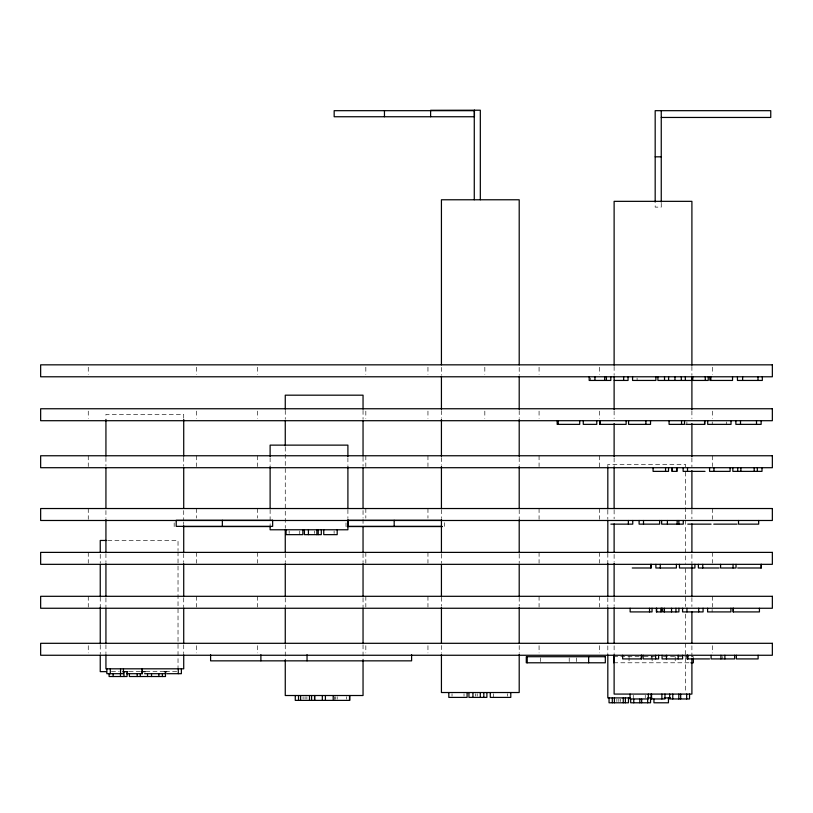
<?xml version="1.0" encoding="UTF-8"?>
<svg xmlns="http://www.w3.org/2000/svg" width="813" height="813" viewBox="0 0 813 813"><rect width="100%" height="100%" fill="white"/><g stroke="black" fill="none" stroke-linecap="round" stroke-linejoin="round"><path stroke-width="0.61" stroke-dasharray="4.07 3.05" d="M107.763 540.462L178.027 540.462L178.027 550.553M613.673 656.711L642.778 656.711M644.028 656.711L654.628 656.711M663.378 656.711L693.357 656.711M613.673 662.788L689.729 662.788M111.462 671.64L119.237 671.64M129.094 671.64L140.588 671.64M145.832 671.64L164.226 671.64M165.476 671.64L176.767 671.64M726.487 421.927L726.487 424.366M722.767 656.477L722.767 658.916M712.3 367.232L712.3 374.397M712.3 411.144L712.3 418.319M712.229 421.927L712.229 424.366M712.3 455.758L712.3 466.52M712.3 508.532L712.3 519.283M712.3 552.383L712.3 563.145M712.3 596.305L712.3 607.067M712.3 645.705L712.3 652.869M712.127 609.476L712.127 611.915M691.904 366.429L691.904 375.321M691.904 410.88L691.904 418.502M691.904 457.871L691.904 466.753M691.904 509.934L691.904 518.826M691.904 554.385L691.904 563.277M691.904 597.565L691.904 606.457M691.904 645.817L691.904 657.25M686.883 421.927L686.883 424.366M685.603 466.977L685.603 464.436L607.819 464.436L607.819 466.977M685.603 472.058L685.603 518.999M685.603 520.269L685.603 563.409M685.603 568.49L685.603 606.549M685.603 614.161L685.603 642.077M685.603 643.347L685.603 691.568M675.207 656.711L675.207 662.788M661.254 203.341L661.254 207.122L655.176 207.122L655.176 203.341M652.138 656.711L652.138 662.788M651.243 656.477L651.243 658.916M645.258 695.298L645.258 697.737M637.097 378.004L637.097 380.443M633.266 695.298L633.266 697.737M629.059 656.711L629.059 662.788M620.665 699.129L620.665 701.568M618.845 699.129L618.845 701.568M616.864 699.129L616.864 701.568M614.12 366.429L614.12 375.321M614.12 410.88L614.12 418.502M614.12 457.871L614.12 465.483M614.12 509.934L614.12 518.826M614.12 554.385L614.12 562.007M614.12 597.565L614.12 606.457M614.12 645.817L614.12 653.439M607.819 510.117L607.819 518.999M607.819 553.257L607.819 563.409M607.819 597.667L607.819 606.549M607.819 645.888L607.819 653.5M599.486 367.232L599.486 374.397M599.486 411.144L599.486 418.319M599.486 455.758L599.486 467.709M599.486 508.532L599.486 519.283M599.486 552.383L599.486 563.145M599.486 596.305L599.486 607.067M599.486 645.705L599.486 652.869M590.624 378.004L590.624 380.443M576.6 657.93L576.6 661.569M569.212 657.93L569.212 661.569M540.482 657.93L540.482 661.569M539.07 367.232L539.07 374.397M539.07 411.144L539.07 418.319M539.07 455.758L539.07 466.52M539.07 508.532L539.07 519.283M539.07 552.383L539.07 563.145M539.07 596.305L539.07 607.067M539.07 645.705L539.07 652.869M519.202 367.405L519.202 375.027M519.202 410.585L519.202 418.207M519.202 457.577L519.202 465.199M519.202 509.649L519.202 519.802M519.202 554.09L519.202 562.982M519.202 597.27L519.202 606.163M519.202 645.532L519.202 653.154M507.576 693.743L507.576 696.182M493.481 693.743L493.481 697.402M484.822 367.232L484.822 374.397M484.822 411.144L484.822 418.319M477.19 693.743L477.19 696.182M475.605 693.743L475.605 696.182M464.02 693.743L464.02 696.182M452.028 693.743L452.028 696.182M444.477 522.718L444.477 526.357M441.429 367.405L441.429 375.027M441.429 410.585L441.429 418.207M441.429 457.577L441.429 465.199M441.429 509.649L441.429 518.531M441.429 554.09L441.429 562.982M441.429 597.27L441.429 606.163M441.429 645.532L441.429 653.154M427.953 367.232L427.953 374.397M427.953 411.144L427.953 418.319M427.953 455.758L427.953 466.52M427.953 508.532L427.953 518.094M427.953 552.383L427.953 563.145M427.953 596.305L427.953 607.067M427.953 645.705L427.953 652.869M365.83 367.232L365.83 374.397M365.83 411.144L365.83 418.319M365.83 455.758L365.83 466.52M365.83 508.532L365.83 518.094M365.83 552.383L365.83 563.145M365.83 596.305L365.83 607.067M365.83 645.705L365.83 652.869M363.045 410.382L363.045 419.254M363.045 457.272L363.045 466.144M363.045 510.493L363.045 518.094M363.045 519.365L363.045 524.436M363.045 553.582L363.045 562.454M363.045 597.931L363.045 606.803M363.045 644.821L363.045 660.024M347.903 457.76L347.903 465.341M347.903 509.558L347.903 518.399M346.368 696.731L346.368 699.17M346.013 522.911L346.013 526.56M337.182 696.731L337.182 699.17M335.108 696.731L335.108 699.17M334.875 696.731L334.875 700.389M334.113 530.991L334.113 533.43M314.58 530.991L314.58 533.43M306.887 696.731L306.887 699.17M305.068 696.731L305.068 699.17M303.086 696.731L303.086 699.17M299.763 530.991L299.763 534.649M289.154 530.991L289.154 533.43M285.261 410.382L285.261 419.254M285.261 447.13L285.261 528.237M285.261 553.582L285.261 562.454M285.261 597.931L285.261 606.803M285.261 644.821L285.261 660.024M270.119 457.76L270.119 465.341M270.119 509.558L270.119 524.71M257.487 367.232L257.487 374.397M257.487 411.144L257.487 418.319M257.487 455.758L257.487 466.52M257.487 508.532L257.487 518.094M257.487 552.383L257.487 563.145M257.487 596.305L257.487 607.067M257.487 645.705L257.487 652.869M196.604 367.232L196.604 374.397M196.604 411.144L196.604 418.319M196.604 455.758L196.604 466.52M196.604 508.532L196.604 518.094M196.604 552.383L196.604 563.145M196.604 596.305L196.604 607.067M196.604 645.705L196.604 652.869M183.718 418.136L183.718 414.335L105.934 414.335L105.934 418.136M183.718 457.384L183.718 466.245M183.718 510.554L183.718 520.686M183.718 521.946L183.718 524.487M183.718 553.602L183.718 562.464M183.718 597.911L183.718 606.772M183.718 644.76L183.718 653.622M178.027 551.814L178.027 667.849M174.175 522.911L174.175 526.56M105.934 457.384L105.934 466.245M105.934 510.554L105.934 518.155M105.934 553.602L105.934 562.464M105.934 597.911L105.934 606.772M105.934 644.76L105.934 653.622M100.243 554.334L100.243 563.165M100.243 597.22L100.243 607.311M100.243 645.146L100.243 653.977M88.261 367.232L88.261 374.397M88.261 411.144L88.261 418.319M88.261 455.758L88.261 466.52M88.261 508.532L88.261 519.283M88.261 552.383L88.261 563.145M88.261 596.305L88.261 607.067M88.261 645.705L88.261 652.869"/><path stroke-width="1.22" d="M474.446 110.68L334.163 110.68L334.163 116.747L474.446 116.747L474.446 110.283M661.254 117.458L770.754 117.458L770.754 110.68L655.176 110.68L655.176 202.091M655.176 156.828L661.254 156.828M614.221 380.443L628.053 380.443L628.053 376.785M685.928 424.366L704.8 424.366L704.8 420.707M705.023 471.367L683.133 471.367L683.133 467.709M441.967 520.29L348.035 520.29L348.035 526.357L441.967 526.357M610.868 524.141L632.758 524.141L632.758 520.483M687.778 524.141L711.09 524.141M713.753 524.141L737.076 524.141M182.976 526.56L270.617 526.56M347.273 526.56L442.455 526.56M106.513 540.462L100.243 540.462L100.243 551.814M632.26 567.992L651.142 567.992L651.142 564.334M719.149 567.992L698.377 567.992L698.377 564.334M737.696 567.992L761.364 567.992L761.364 564.334M709.586 658.916L687.036 658.916L687.036 655.258M690.857 662.788L693.357 662.788L693.357 657.93M106.513 671.64L100.243 671.64L100.243 655.237M122.824 671.64L127.844 671.64M141.381 671.64L145.405 671.64M164.226 671.64L166.736 671.64M126.584 673.692L142.366 673.692L142.366 668.814M144.592 673.692L165.11 673.692M166.726 673.692L181.37 673.692L181.37 668.814M630.41 697.91L607.819 697.91L607.819 654.77M651.731 697.91L647.666 697.91L647.666 702.788M664.282 697.91L670.552 697.91M333.97 700.389L349.753 700.389L349.753 695.511M762.32 376.785L762.32 380.443L737.442 380.443L737.442 376.785M762.005 467.709L762.005 471.367L732.848 471.367L732.848 467.709M761.131 420.707L761.131 424.366L735.877 424.366L735.877 420.707M761.039 564.334L761.039 567.992M759.433 608.256L759.433 611.915L733.031 611.915L733.031 608.256M758.681 520.483L758.681 524.141L738.519 524.141L738.519 520.483M758.112 655.258L758.112 658.916L736.354 658.916L736.354 655.258M758.001 376.785L758.001 380.443M757.33 467.709L757.33 471.367M756.507 420.707L756.507 424.366M754.179 467.709L754.179 471.367M742.625 376.785L742.625 380.443M740.887 467.709L740.887 471.367M740.501 420.707L740.501 424.366M737.726 467.709L737.726 471.367M736.019 564.334L736.019 567.992L720.572 567.992L720.572 564.334M734.657 655.258L734.657 658.916L711.101 658.916L711.101 655.258M733.407 608.256L733.387 611.915M733.052 564.334L733.052 567.992M732.533 376.785L732.533 380.443L709.983 380.443L709.983 376.785M731.019 420.707L731.019 424.366L707.696 424.366L707.696 420.707M730.907 608.256L730.907 611.915L707.595 611.915L707.595 608.256M730.094 467.709L730.094 471.367L709.576 471.367L709.576 467.709M724.891 655.258L724.891 658.916M720.938 655.258L720.938 658.916M713.966 467.709L713.966 471.367M710.735 376.785L710.735 380.443M710.481 376.785L710.481 380.443M708.235 376.785L708.235 380.443L692.788 380.443L692.788 376.785M705.267 376.785L705.267 380.443M704.566 420.707L704.566 424.366M703.082 608.256L703.082 611.915L682.564 611.915L682.564 608.256M702.747 564.334L702.747 567.992M698.692 608.256L698.692 611.915M694.902 564.334L694.902 567.992L679.455 567.992L679.455 564.334M692.015 376.785L692.015 380.443L657.91 380.443L657.91 376.785M691.904 365.159L691.904 201.339L614.12 201.339L614.12 365.159M691.904 376.592L691.904 409.61M691.904 423.583L691.904 456.601M691.904 470.564L691.904 508.664M691.904 523.907L691.904 551.844M691.934 564.334L691.934 567.992M691.904 568.358L691.904 596.295M691.904 611.528L691.904 643.286M691.904 658.52L691.904 694.078L614.12 694.078L614.12 654.709M689.556 694.078L689.556 698.956L669.678 698.956L669.678 694.078M687.788 655.258L687.788 658.916M687.524 467.709L687.524 471.367M687.534 655.258L687.534 658.916M686.965 608.256L686.965 611.915M686.67 694.078L686.67 698.956M685.339 376.785L685.339 380.443M684.526 420.707L684.526 424.366L669.079 424.366L669.079 420.707M683.266 520.483L683.266 524.141L661.64 524.141L661.64 520.483M682.605 655.258L682.605 658.916L662.087 658.916L662.087 655.258M681.558 420.707L681.558 424.366M681.294 376.785L681.294 380.443M680.674 694.078L680.674 698.956M678.875 520.483L678.875 524.141M678.896 608.256L678.896 611.915L662.666 611.915L662.666 608.256M678.804 694.078L678.804 698.956M678.205 655.258L678.205 658.916M677.148 520.483L677.148 524.141M676.985 467.709L676.985 471.367L671.985 471.367L671.985 467.709M676.68 467.709L676.68 471.367M676.396 564.334L676.396 567.992L655.888 567.992L655.888 564.334M675.938 608.256L675.938 611.915M674.963 376.785L674.963 380.443M672.768 694.078L672.768 698.956M672.29 467.709L672.29 471.367M671.538 608.256L671.538 611.915M668.591 376.785L668.591 380.443M668.53 467.709L668.53 471.367L653.083 471.367L653.083 467.709M668.449 697.91L668.449 702.788L653.947 702.788L653.947 699.129M667.402 520.483L667.402 524.141M666.477 655.258L666.477 658.916M665.562 467.709L665.562 471.367M664.973 694.078L664.973 698.956L651.101 698.956L651.101 694.078M664.526 376.785L664.526 380.443M664.414 608.256L664.414 611.915M661.894 694.078L661.894 698.956M661.375 608.256L661.375 611.915L656.376 611.915L656.376 608.256M661.254 110.68L661.254 202.091M661.071 608.256L661.071 611.915M660.278 564.334L660.278 567.992M659.628 520.483L659.628 524.141L639.109 524.141L639.109 520.483M658.611 655.258L658.611 658.916L643.164 658.916L643.164 655.258M656.68 608.256L656.68 611.915M655.878 376.785L655.878 380.443L632.565 380.443L632.565 376.785M655.644 655.258L655.644 658.916M652.036 608.256L652.036 611.915L630.146 611.915L630.146 608.256M651.548 694.078L651.548 698.956M650.908 564.334L650.908 567.992M650.532 420.707L650.532 424.366L628.571 424.366L628.571 420.707M650.552 697.91L650.552 702.788L630.675 702.788L630.675 699.129M649.536 608.256L649.536 611.915M648.347 694.078L648.347 698.956L630.055 698.956L630.055 694.078M645.908 420.707L645.908 424.366M643.51 520.483L643.51 524.141M641.67 699.129L641.67 702.788M641.528 655.258L641.528 658.916L622.656 658.916L622.656 655.258M641.294 655.258L641.294 658.916M639.811 699.129L639.811 702.788M633.764 699.129L633.764 702.788M628.368 520.483L628.368 524.141M628.479 697.91L628.479 702.788L609.049 702.788L609.049 697.91M626.142 420.707L626.142 424.366L599.74 424.366L599.74 420.707M625.37 697.91L625.37 702.788M623.662 376.785L623.662 380.443M623.266 697.91L623.266 702.788M614.404 697.91L614.404 702.788M614.12 376.592L614.12 409.61M614.12 423.583L614.12 456.601M614.12 466.753L614.12 508.664M614.12 523.907L614.12 551.844M614.12 563.277L614.12 596.295M614.12 607.718L614.12 643.286M613.673 656.711L613.673 662.788M612.301 697.91L612.301 702.788M610.807 376.785L610.807 380.443L589.181 380.443L589.181 376.785M607.819 466.977L607.819 508.847M607.819 520.269L607.819 551.986M607.819 563.409L607.819 596.396M607.819 607.819L607.819 643.347M606.417 376.785L606.417 380.443M604.689 376.785L604.689 380.443M600.096 420.707L600.116 424.366M596.772 420.707L596.772 424.366L583.267 424.366L583.267 420.707M594.943 376.785L594.943 380.443M588.642 656.711L588.642 662.788M579.72 420.707L579.72 424.366L557.169 424.366L557.169 420.707M557.921 420.707L557.921 424.366M557.667 420.707L557.667 424.366M527.231 656.711L527.231 662.788M519.202 364.874L519.202 199.774L441.429 199.774L441.429 364.874M519.202 376.297L519.202 409.315M519.202 419.478L519.202 456.306M519.202 466.469L519.202 508.379M519.202 519.802L519.202 552.82M519.202 564.252L519.202 596M519.202 607.433L519.202 642.992M519.202 654.424L519.202 692.524L441.429 692.524L441.429 654.424M510.788 692.524L510.788 697.402L490.28 697.402L490.28 692.524M486.896 692.524L486.896 697.402L468.938 697.402L468.938 692.524M483.816 692.524L483.816 697.402M480.32 199.774L480.32 110.212L430.605 110.283L430.605 116.747M480.29 692.524L480.29 697.402M474.274 110.212L474.274 199.774M472.942 692.524L472.942 697.402M467.099 692.524L467.099 697.402L448.817 697.402L448.817 692.524M441.429 376.297L441.429 409.315M441.429 419.478L441.429 456.306M441.429 466.469L441.429 508.379M441.429 519.802L441.429 552.82M441.429 564.252L441.429 596M441.429 607.433L441.429 642.992M411.602 654.729L411.602 660.847L210.597 660.847L210.597 654.77M394.183 520.29L394.183 526.357M384.458 110.68L384.458 116.747M363.045 409.122L363.045 395.179L285.261 395.179L285.261 409.122M363.045 420.524L363.045 456.002M363.045 467.414L363.045 507.962M363.045 526.966L363.045 552.312M363.045 563.724L363.045 596.671M363.045 608.073L363.045 643.55M363.045 660.024L363.045 695.511L285.261 695.511L285.261 660.024M349.529 695.511L349.529 700.389M347.903 456.5L347.903 445.128L270.119 445.128L270.119 456.5M347.903 466.601L347.903 508.288M347.903 519.659L347.903 529.771L270.119 529.771L270.119 525.981M337.192 529.771L337.192 534.649L323.747 534.649L323.747 529.771M333.198 695.511L333.198 700.389L295.271 700.389L295.271 695.511M325.403 695.511L325.403 700.389M322.324 695.511L322.324 700.389M321.318 529.771L321.318 534.649L304.418 534.649L304.418 529.771M318.239 529.771L318.239 534.649M316.877 529.771L316.877 534.649M314.702 695.511L314.702 700.389M314.54 695.511L314.54 700.389M311.592 695.511L311.592 700.389M309.489 695.511L309.489 700.389M308.422 529.771L308.422 534.649M307.04 654.729L307.04 660.847M302.853 529.771L302.853 534.649L286.074 534.649L286.074 529.771M300.627 695.511L300.627 700.389M298.523 695.511L298.523 700.389M285.261 420.524L285.261 445.87M285.261 529.507L285.261 552.312M285.261 563.724L285.261 596.671M285.261 608.073L285.261 643.55M270.119 466.601L270.119 508.288M260.892 654.77L260.892 660.847M222.356 520.29L222.356 526.357M183.718 419.396L183.718 456.113M183.718 467.505L183.718 508.023M183.718 525.747L183.718 552.332M183.718 563.734L183.718 596.651M183.718 608.043L183.718 643.49M183.718 654.892L183.718 668.814L105.934 668.814L105.934 654.892M178.281 668.814L178.281 673.692M165.486 671.64L165.486 676.518L129.399 676.518L129.399 674.079M162.397 674.079L162.397 676.518M158.881 674.079L158.881 676.518M151.533 674.079L151.533 676.518M147.529 674.079L147.529 676.518M142.143 668.814L142.143 673.692M140.273 674.079L140.273 676.518M137.184 674.079L137.184 676.518M127.062 671.64L127.062 676.518L109.105 676.518L109.105 674.079M123.972 671.64L123.972 676.518M123.444 668.814L123.444 673.692L106.859 673.692L106.859 668.814M120.558 668.814L120.558 673.692M120.456 674.079L120.456 676.518M113.109 674.079L113.109 676.518M110.314 668.814L110.314 673.692M105.934 419.396L105.934 456.113M105.934 467.505L105.934 508.023M105.934 519.416L105.934 552.332M105.934 563.734L105.934 596.651M105.934 608.043L105.934 643.49M100.243 564.425L100.243 595.959M100.243 607.311L100.243 643.886M772.35 364.834L40.65 364.834L40.65 376.785L772.35 376.785L772.35 364.834M772.35 408.756L40.65 408.756L40.65 420.707L772.35 420.707L772.35 408.756M772.35 455.758L40.65 455.758L40.65 467.709L772.35 467.709L772.35 455.758M772.35 508.532L40.65 508.532L40.65 520.483L772.35 520.483L772.35 508.532M272.65 520.29L176.208 520.29L176.208 526.357L272.65 526.357L272.65 520.29M772.35 552.383L40.65 552.383L40.65 564.334L772.35 564.334L772.35 552.383M772.35 596.305L40.65 596.305L40.65 608.256L772.35 608.256L772.35 596.305M772.35 643.307L40.65 643.307L40.65 655.258L772.35 655.258L772.35 643.307M605.329 656.711L526.285 656.711L526.285 662.788L605.329 662.788L605.329 656.711"/></g></svg>
